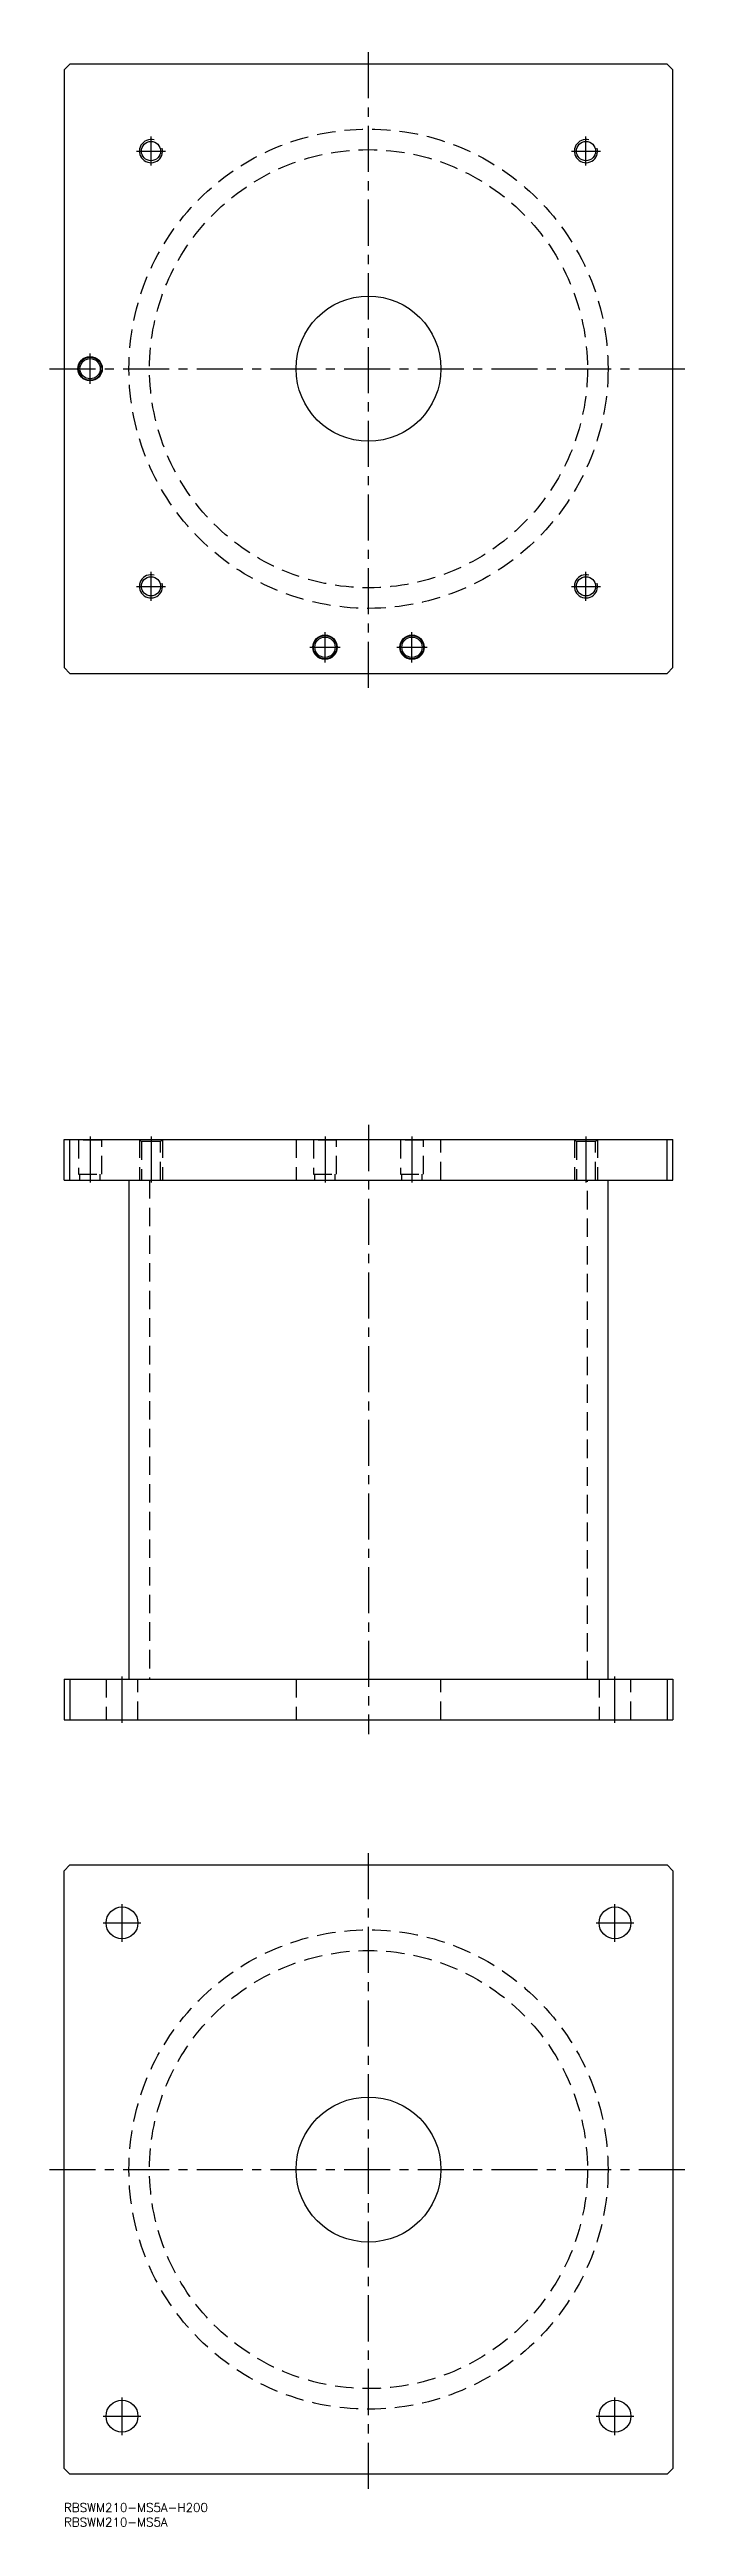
# Model space of a CAD drawing. Extents: x -5 to 215, y -8 to 846.
import ezdxf

# ---------------------------------------------------------------- set-up
doc = ezdxf.new("R2010")
doc.units = 0
doc.header["$LTSCALE"] = 0.5
doc.linetypes.add('CENTER', pattern=[50.8, 31.75, -6.35, 6.35, -6.35])
doc.linetypes.add('DASHED', pattern=[19.05, 12.7, -6.35])
for name, color, linetype in [('MSM_CENTER', 1, 'CENTER'), ('MSM_CONTINUOUS', 7, 'CONTINUOUS'), ('MSM_DASHED', 4, 'DASHED'), ('MSM_NARROW', 5, 'CONTINUOUS'), ('MSM_PART_NUMBER', 7, 'CONTINUOUS')]:
    doc.layers.add(name, color=color, linetype=linetype)
doc.styles.get("Standard").update_dxf_attribs({"font": 'txt.shx', "height": 3, "bigfont": 'bigfont.shx'})

msp = doc.modelspace()

# ---------------------------------------------------------------- linework, layer by layer
at = {"layer": 'MSM_CENTER'}
for p, q in [((105, 625.64), (105, 845.64)), ((30, 805.64), (30, 815.64)), ((180, 805.64), (180, 815.64)), ((25, 810.64), (35, 810.64)), ((175, 810.64), (185, 810.64)), ((-5, 735.64), (215, 735.64)), ((9, 730.44), (9, 740.84)), ((25, 660.64), (35, 660.64)), ((30, 655.64), (30, 665.64)), ((175, 660.64), (185, 660.64)), ((180, 655.64), (180, 665.64)), ((90, 634.44), (90, 644.84)), ((120, 634.44), (120, 644.84)), ((84.8, 639.64), (95.2, 639.64)), ((114.8, 639.64), (125.2, 639.64)), ((9, 471), (9, 455)), ((30, 471), (30, 455)), ((90, 471), (90, 455)), ((105, 475), (105, 265)), ((120, 471), (120, 455)), ((180, 471), (180, 455)), ((20, 269), (20, 285)), ((190, 269), (190, 285)), ((105, 5), (105, 225)), ((20, 193.5), (20, 206.5)), ((190, 193.5), (190, 206.5)), ((13.5, 200), (26.5, 200)), ((183.5, 200), (196.5, 200)), ((-5, 115), (215, 115)), ((20, 23.5), (20, 36.5)), ((190, 23.5), (190, 36.5)), ((13.5, 30), (26.5, 30)), ((183.5, 30), (196.5, 30))]:
    msp.add_line(p, q, dxfattribs=at)
at = {"layer": 'MSM_CONTINUOUS'}
for p, q in [((2, 840.64), (0, 838.64)), ((0, 838.64), (0, 632.64)), ((208, 840.64), (2, 840.64)), ((210, 838.64), (208, 840.64)), ((210, 632.64), (210, 838.64)), ((0, 632.64), (2, 630.64)), ((208, 630.64), (210, 632.64)), ((2, 630.64), (208, 630.64)), ((0, 456), (0, 470)), ((0, 470), (210, 470)), ((2, 456), (2, 470)), ((208, 456), (208, 470)), ((210, 456), (210, 470)), ((0, 456), (210, 456)), ((22.4, 456), (22.4, 284)), ((187.6, 284), (187.6, 456)), ((0, 284), (210, 284)), ((0, 284), (0, 270)), ((2, 284), (2, 270)), ((208, 284), (208, 270)), ((210, 284), (210, 270)), ((0, 270), (210, 270)), ((0, 218), (2, 220)), ((0, 12), (0, 218)), ((2, 220), (208, 220)), ((208, 220), (210, 218)), ((210, 218), (210, 12)), ((2, 10), (0, 12)), ((208, 10), (2, 10)), ((210, 12), (208, 10))]:
    msp.add_line(p, q, dxfattribs=at)
for centre, radius in [((30, 810.64), 3.32), ((180, 810.64), 3.32), ((105, 735.64), 25), ((9, 735.64), 4.2), ((9, 735.64), 4), ((9, 735.64), 3.5), ((30, 660.64), 3.32), ((180, 660.64), 3.32), ((90, 639.64), 4.2), ((90, 639.64), 4), ((90, 639.64), 3.5), ((120, 639.64), 4.2), ((120, 639.64), 4), ((120, 639.64), 3.5), ((20, 200), 5.5), ((190, 200), 5.5), ((105, 115), 25), ((20, 30), 5.5), ((190, 30), 5.5)]:
    msp.add_circle(centre, radius, dxfattribs=at)
at = {"layer": 'MSM_DASHED'}
for p, q in [((4.8, 470), (5, 469.8)), ((5, 469.8), (5, 458)), ((13, 469.8), (5, 469.8)), ((13, 469.8), (13.2, 470)), ((13, 458), (13, 469.8)), ((26, 470), (26.68, 469.32)), ((26, 470), (26, 456)), ((33.32, 469.32), (34, 470)), ((34, 470), (34, 456)), ((80, 470), (80, 456)), ((85.8, 470), (86, 469.8)), ((86, 469.8), (86, 458)), ((94, 469.8), (86, 469.8)), ((94, 469.8), (94.2, 470)), ((94, 458), (94, 469.8)), ((115.8, 470), (116, 469.8)), ((116, 469.8), (116, 458)), ((124, 469.8), (116, 469.8)), ((124, 469.8), (124.2, 470)), ((124, 458), (124, 469.8)), ((130, 456), (130, 470)), ((176, 470), (176.68, 469.32)), ((176, 470), (176, 456)), ((183.32, 469.32), (184, 470)), ((184, 470), (184, 456)), ((26.68, 469.32), (26.68, 456)), ((33.32, 469.32), (26.68, 469.32)), ((33.32, 456), (33.32, 469.32)), ((176.68, 469.32), (176.68, 456)), ((183.32, 469.32), (176.68, 469.32)), ((183.32, 456), (183.32, 469.32)), ((5, 458), (13, 458)), ((5.5, 456), (5.5, 458)), ((12.5, 456), (12.5, 458)), ((29.5, 456), (29.5, 284)), ((86, 458), (94, 458)), ((86.5, 456), (86.5, 458)), ((93.5, 456), (93.5, 458)), ((116, 458), (124, 458)), ((116.5, 456), (116.5, 458)), ((123.5, 456), (123.5, 458)), ((180.5, 284), (180.5, 456)), ((14.5, 284), (14.5, 270)), ((25.5, 270), (25.5, 284)), ((80, 284), (80, 270)), ((130, 270), (130, 284)), ((184.5, 284), (184.5, 270)), ((195.5, 270), (195.5, 284))]:
    msp.add_line(p, q, dxfattribs=at)
for centre, radius in [((105, 735.64), 82.6), ((105, 735.64), 75.5), ((105, 115), 82.6), ((105, 115), 75.5)]:
    msp.add_circle(centre, radius, dxfattribs=at)
at = {"layer": 'MSM_NARROW'}
for centre in [(30, 810.64), (180, 810.64), (30, 660.64), (180, 660.64)]:
    msp.add_arc(centre, 4, 75, 15, dxfattribs=at)

# ---------------------------------------------------------------- texts
at = {"layer": 'MSM_PART_NUMBER'}
for s, p in [('RBSWM210-MS5A-H200', (0, -3)), ('RBSWM210-MS5A', (0, -8))]:
    msp.add_text(s, height=3, dxfattribs=at).set_placement(p)

doc.saveas('drawing.dxf')
